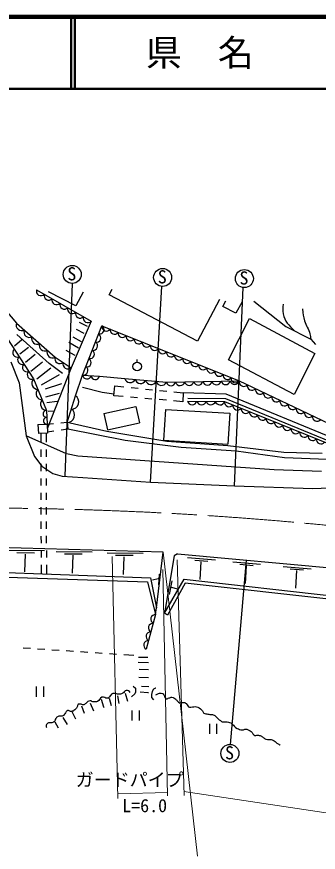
# Model space of a CAD drawing. Units: millimetres, scale not verified. Extents: x 40000 to 680000, y 20000 to 380000.
# Drawn here: x 290187 to 332086, y 264030 to 380000 of the extents above; entities that cross this region are included whole.
import ezdxf
from ezdxf.enums import TextEntityAlignment as Align

# ---------------------------------------------------------------- set-up
doc = ezdxf.new("R2010")
doc.units = ezdxf.units.MM
doc.header["$LTSCALE"] = 1000
doc.linetypes.add('CHAIN', pattern=[18.5, 12, -1.5, 3.5, -1.5])
for name, color, linetype, lineweight in [('M-BGD', 7, 'Continuous', 25), ('M-BMK', 2, 'CHAIN', 13), ('M-STR-HTXT', 7, 'Continuous', 13), ('M-STR-STRC', 7, 'Continuous', 25), ('M-TTL', 2, 'Continuous', 140), ('M-TTL-LINE', 7, 'Continuous', 50)]:
    doc.layers.add(name, color=color, linetype=linetype, lineweight=lineweight)
doc.layers.add('M-TTL-TXT', color=7, linetype='Continuous')
doc.styles.add('ＭＳ ゴシック', font='')
doc.styles.get('ＭＳ ゴシック').set_extended_font_data('MS Gothic')

msp = doc.modelspace()

# ---------------------------------------------------------------- linework, layer by layer
at = {"layer": 'M-BGD'}
for p, q in [((292943, 342115), (300552, 337744)), ((296901, 316228), (297919, 342979)), ((303011, 341391), (303438, 342171)), ((308771, 315392), (310365, 342561)), ((320427, 314883), (321658, 342409)), ((298423, 339859), (294622, 341828)), ((299429, 341755), (298423, 339859)), ((315301, 334952), (303011, 341391)), ((318354, 340748), (315301, 334952)), ((318822, 339788), (319255, 340572)), ((321525, 340432), (320636, 338864)), ((323131, 340529), (327572, 336983)), ((320636, 338864), (318822, 339788)), ((300552, 337744), (297777, 331280)), ((300038, 336993), (298899, 337554)), ((319606, 332381), (322550, 338109)), ((322550, 338109), (331610, 333254)), ((299546, 336017), (298493, 336571)), ((327572, 336983), (331032, 335259)), ((294677, 331891), (290184, 335911)), ((290969, 335208), (290888, 335146)), ((299195, 334886), (298040, 335541)), ((331032, 335259), (331690, 334527)), ((290888, 335146), (289894, 334293)), ((291808, 334096), (290622, 333175)), ((298789, 334005), (297447, 334761)), ((292757, 333111), (291411, 332005)), ((298228, 333037), (297065, 333677)), ((298321, 332998), (298228, 333037)), ((331610, 333254), (328726, 327577)), ((289371, 332106), (290521, 329196)), ((293756, 332044), (292152, 330757)), ((296564, 330488), (294677, 331891)), ((306933, 332045), (306933, 332445)), ((328726, 327577), (319606, 332381)), ((294949, 331237), (292983, 329681)), ((297777, 331280), (294439, 322791)), ((296073, 330289), (293592, 328885)), ((298337, 327404), (299350, 330264)), ((299350, 330264), (301671, 330107)), ((301671, 330107), (305199, 329791)), ((290521, 329196), (291492, 321838)), ((296295, 328990), (294154, 328311)), ((296424, 329037), (296295, 328990)), ((302076, 327823), (299338, 328560)), ((303678, 327387), (303803, 328754)), ((303803, 328754), (305073, 328626)), ((306068, 328526), (307063, 328426)), ((308058, 328326), (309052, 328225)), ((296075, 327702), (294171, 327197)), ((297191, 323695), (298337, 327404)), ((303699, 327613), (302076, 327823)), ((304996, 327275), (303678, 327387)), ((306989, 327105), (305993, 327190)), ((310047, 328125), (311042, 328025)), ((312037, 327924), (313307, 327796)), ((313307, 327796), (313289, 326568)), ((319285, 327611), (313307, 327796)), ((313952, 327063), (319171, 327004)), ((335237, 321044), (319285, 327611)), ((295813, 326582), (294367, 326405)), ((302312, 324935), (306723, 325906)), ((306723, 325906), (307227, 323619)), ((308982, 326935), (307986, 327020)), ((310975, 326765), (309978, 326850)), ((313289, 326568), (311971, 326680)), ((319171, 327004), (334659, 320661)), ((295272, 325245), (294565, 325230)), ((302312, 324935), (302815, 322648)), ((310856, 325486), (310603, 321224)), ((310856, 325486), (319788, 324954)), ((319788, 324954), (319534, 320693)), ((297191, 323695), (296302, 323596)), ((297191, 323695), (297272, 322789)), ((302725, 322413), (297191, 323695)), ((302815, 322648), (307227, 323619)), ((293146, 323423), (294418, 323446)), ((293146, 323423), (293202, 322154)), ((294418, 323446), (294457, 322221)), ((295308, 323486), (294420, 323388)), ((294451, 322396), (295366, 322524)), ((296357, 322662), (297272, 322789)), ((297272, 322789), (305272, 321208)), ((311042, 321055), (302725, 322413)), ((297107, 319341), (291492, 321838)), ((291492, 321838), (292644, 318946)), ((294457, 322221), (293202, 322154)), ((293531, 322172), (293533, 320925)), ((294279, 322212), (294281, 320931)), ((305272, 321208), (313057, 320247)), ((310603, 321224), (319534, 320693)), ((319534, 320436), (311042, 321055)), ((313057, 320247), (320675, 319755)), ((327288, 319504), (319534, 320436)), ((292644, 318946), (293686, 317635)), ((293536, 319925), (293538, 318925)), ((294283, 319931), (294285, 318931)), ((298669, 318990), (297107, 319341)), ((325977, 317134), (298669, 318990)), ((320675, 319755), (327413, 318843)), ((332624, 319356), (327288, 319504)), ((293540, 317925), (293543, 316925)), ((294286, 317931), (294288, 316931)), ((327413, 318843), (333340, 318603)), ((293686, 317635), (295195, 316605)), ((295195, 316605), (296494, 316254)), ((332518, 316885), (325977, 317134)), ((293545, 315925), (293547, 314925)), ((294290, 315931), (294291, 314931)), ((296494, 316254), (299373, 316067)), ((299373, 316067), (308771, 315392)), ((308771, 315392), (320427, 314883)), ((320427, 314883), (331308, 314510)), ((331308, 314510), (343656, 315037)), ((293549, 313925), (293552, 312925)), ((294293, 313931), (294294, 312931)), ((293554, 311925), (293556, 310925)), ((294296, 311931), (294298, 310931)), ((293559, 309925), (293561, 308925)), ((294299, 309931), (294301, 308931)), ((293563, 307925), (293566, 306925)), ((294303, 307931), (294304, 306931)), ((310555, 305697), (286505, 306339)), ((289031, 305964), (294028, 305893)), ((290190, 305648), (292659, 305613)), ((291348, 305425), (291266, 302968)), ((293568, 305925), (293570, 304925)), ((294306, 305931), (294308, 304931)), ((295670, 305786), (300667, 305716)), ((296829, 305470), (299298, 305435)), ((297987, 305248), (297905, 302791)), ((302750, 305597), (307747, 305527)), ((303908, 305281), (306378, 305246)), ((305067, 305059), (304985, 302602)), ((309619, 297971), (310555, 305697)), ((312061, 305159), (310721, 297235)), ((312529, 305448), (312061, 305159)), ((312529, 305448), (351606, 301844)), ((293573, 303925), (293575, 302679)), ((294309, 303931), (294311, 302651)), ((313936, 304928), (317790, 304600)), ((314911, 304577), (316729, 304436)), ((315785, 304350), (315621, 301909)), ((322086, 304566), (319841, 279000)), ((320223, 304348), (324077, 304020)), ((321198, 303997), (323016, 303856)), ((287366, 302914), (308797, 302103)), ((322072, 303771), (321908, 301329)), ((327220, 303703), (331074, 303375)), ((328195, 303352), (330013, 303211)), ((329069, 303125), (328905, 300684)), ((286264, 302323), (308377, 301572)), ((308377, 301572), (309483, 297018)), ((308797, 302103), (309619, 297971)), ((309828, 301985), (309033, 301793)), ((309979, 302646), (309865, 301138)), ((310721, 297235), (313443, 301948)), ((311727, 301699), (311373, 299821)), ((313443, 301948), (357721, 296974)), ((313592, 301377), (311157, 296930)), ((311644, 300835), (312528, 300591)), ((357452, 296469), (313592, 301377)), ((309483, 297018), (308180, 292218)), ((309483, 297018), (309619, 297971)), ((311157, 296930), (310721, 297235)), ((291089, 292413), (292087, 292346)), ((293084, 292280), (294082, 292213)), ((295080, 292147), (296078, 292080)), ((297076, 292014), (298073, 291947)), ((299071, 291881), (300069, 291814)), ((301067, 291748), (302065, 291681)), ((303062, 291615), (304060, 291548)), ((305058, 291482), (306461, 291388)), ((308488, 290339), (307076, 290355)), ((308387, 291049), (307092, 291081)), ((308520, 289364), (307209, 289419)), ((308514, 288228), (307147, 288290)), ((292893, 287028), (292893, 285628)), ((293943, 285628), (293943, 287028)), ((306359, 287077), (306671, 286807)), ((306671, 286807), (306681, 286276)), ((308535, 286990), (307521, 287042)), ((309198, 286661), (309006, 286333)), ((309464, 286791), (309198, 286661)), ((309526, 286822), (309464, 286791)), ((303358, 284372), (303088, 285397)), ((304445, 284664), (304217, 285735)), ((305621, 284976), (305314, 286083)), ((306587, 286006), (306145, 285600)), ((306681, 286276), (306587, 286006)), ((308421, 286168), (307318, 286252)), ((308488, 286158), (308421, 286168)), ((309006, 286333), (308902, 285938)), ((308902, 285938), (308912, 285501)), ((308912, 285501), (309178, 285205)), ((299598, 283275), (299213, 284305)), ((300909, 283629), (300425, 284690)), ((302313, 284159), (301975, 285246)), ((302339, 284097), (302313, 284159)), ((298423, 282526), (297897, 283504)), ((306175, 283705), (306175, 282305)), ((307225, 282305), (307225, 283705)), ((295479, 282157), (295937, 281319)), ((297258, 281751), (296654, 282729)), ((316958, 281848), (316958, 280448)), ((318008, 280448), (318008, 281848))]:
    msp.add_line(p, q, dxfattribs=at)
for points in [[(285936, 342408), (290168, 337467), (295513, 332754), (297777, 331280)], [(284454, 342049), (292511, 329726), (294328, 325355), (294418, 323446)], [(299350, 330264), (302035, 337110), (321103, 329475)], [(305199, 329791), (310992, 329264), (321103, 329475), (333559, 323553), (338597, 322166), (342055, 321447)], [(313934, 326653), (319068, 326614), (334131, 320505)]]:
    msp.add_lwpolyline(points, dxfattribs=at)
for centre, radius in [((297897, 344229), 1250), ((310463, 343808), 1250), ((321811, 343650), 1250), ((306933, 331445), 600), ((319813, 277750), 1250)]:
    msp.add_circle(centre, radius, dxfattribs=at)
for centre, radius, start, end in [((293558, 341926), 643, 162.96887, 317.28549), ((294645, 341302), 643, 162.96887, 317.28549), ((295732, 340677), 643, 162.96887, 317.28549), ((296819, 340053), 643, 162.96887, 317.28549), ((297906, 339429), 643, 162.96887, 317.28549), ((298993, 338804), 643, 162.96887, 317.28549), ((300080, 338180), 643, 162.96887, 317.28549), ((290873, 337189), 758, 158.48466, 298.70536), ((291942, 336247), 758, 158.48466, 298.70536), ((301695, 336585), 626, 260.15672, 57.00236), ((302639, 336992), 615, 168.94978, 327.40762), ((303761, 336543), 615, 168.94978, 327.40762), ((293011, 335304), 758, 158.48466, 298.70536), ((301247, 335444), 626, 260.15672, 57.00236), ((304882, 336094), 615, 168.94978, 327.40762), ((306004, 335644), 615, 168.94978, 327.40762), ((307125, 335195), 615, 168.94978, 327.40762), ((294080, 334361), 758, 158.48466, 298.70536), ((300800, 334303), 626, 260.15672, 57.00236), ((308247, 334746), 615, 168.94978, 327.40762), ((309369, 334297), 615, 168.94978, 327.40762), ((290267, 333389), 626, 134.81355, 291.54347), ((295149, 333419), 758, 158.48466, 298.70536), ((300352, 333162), 626, 260.15672, 57.00236), ((310490, 333848), 615, 168.94978, 327.40762), ((311612, 333399), 615, 168.94978, 327.40762), ((312733, 332950), 615, 168.94978, 327.40762), ((290939, 332363), 626, 134.81355, 291.54347), ((291610, 331336), 626, 134.81355, 291.54347), ((296192, 332558), 706, 163.91468, 309.94397), ((297324, 331821), 706, 163.91468, 309.94397), ((299904, 332021), 626, 260.15672, 57.00236), ((313855, 332501), 615, 168.94978, 327.40762), ((314977, 332052), 615, 168.94978, 327.40762), ((316098, 331603), 615, 168.94978, 327.40762), ((292281, 330309), 626, 134.81355, 291.54347), ((299457, 330880), 626, 260.15672, 57.00236), ((317220, 331154), 615, 168.94978, 327.40762), ((318341, 330704), 615, 168.94978, 327.40762), ((293158, 329141), 872, 137.83732, 267.30434), ((299936, 330313), 588, 184.7704, 347.49722), ((301097, 330234), 588, 184.7704, 347.49722), ((305949, 330003), 779, 195.77279, 333.83835), ((307397, 329871), 779, 195.77279, 333.83835), ((308845, 329739), 779, 195.77279, 333.83835), ((310293, 329608), 779, 195.77279, 333.83835), ((315412, 329506), 650, 194.50056, 347.88642), ((316676, 329532), 650, 194.50056, 347.88642), ((317940, 329559), 650, 194.50056, 347.88642), ((319204, 329585), 650, 194.50056, 347.88642), ((319463, 330255), 615, 168.94978, 327.40762), ((320468, 329611), 650, 194.50056, 347.88642), ((320585, 329806), 615, 168.94978, 327.40762), ((321730, 329335), 643, 167.42451, 321.72012), ((293764, 327684), 872, 137.83732, 267.30434), ((311621, 329427), 650, 194.50056, 347.88642), ((312885, 329453), 650, 194.50056, 347.88642), ((314148, 329480), 650, 194.50056, 347.88642), ((322863, 328797), 643, 167.42451, 321.72012), ((323995, 328258), 643, 167.42451, 321.72012), ((297809, 326552), 1003, 267.43925, 58.20295), ((325127, 327720), 643, 167.42451, 321.72012), ((326260, 327182), 643, 167.42451, 321.72012), ((294369, 326227), 872, 137.83732, 267.30434), ((314577, 326810), 662, 193.7136, 345.41566), ((315860, 326800), 662, 193.7136, 345.41566), ((317144, 326791), 662, 193.7136, 345.41566), ((318427, 326781), 662, 193.7136, 345.41566), ((319700, 326510), 641, 170.62261, 325.22437), ((320859, 326040), 641, 170.62261, 325.22437), ((327392, 326643), 643, 167.42451, 321.72012), ((328525, 326105), 643, 167.42451, 321.72012), ((294329, 324877), 478, 90.09832, 275.28201), ((297235, 324697), 1003, 267.43925, 58.20295), ((322017, 325570), 641, 170.62261, 325.22437), ((323176, 325100), 641, 170.62261, 325.22437), ((324335, 324630), 641, 170.62261, 325.22437), ((329657, 325566), 643, 167.42451, 321.72012), ((330789, 325028), 643, 167.42451, 321.72012), ((294374, 323922), 478, 90.09832, 275.28201), ((325494, 324160), 641, 170.62261, 325.22437), ((326652, 323690), 641, 170.62261, 325.22437), ((331922, 324490), 643, 167.42451, 321.72012), ((327811, 323220), 641, 170.62261, 325.22437), ((328970, 322750), 641, 170.62261, 325.22437), ((330129, 322280), 641, 170.62261, 325.22437), ((331287, 321810), 641, 170.62261, 325.22437), ((332446, 321340), 641, 170.62261, 325.22437), ((309452, 296382), 636, 87.19729, 242.43042), ((309126, 295182), 636, 87.19729, 242.43042), ((308801, 293982), 636, 87.19729, 242.43042), ((308475, 292782), 636, 87.19729, 242.43042)]:
    msp.add_arc(centre, radius, start, end, dxfattribs=at)
for points, knots in [([(327190, 340126), (327108, 339560), (327133, 339283), (327225, 338757), (327417, 337664), (327974, 337248), (328781, 336380)], [0, 0, 0, 0, 1, 1, 1, 2, 2, 2, 2]), ([(329905, 339441), (329970, 338691), (330004, 338433), (330168, 337809), (330366, 337056), (330766, 336728), (330923, 335966), (330979, 335692), (331006, 335583), (331032, 335259)], [0, 0, 0, 0, 1, 1, 1, 2, 2, 2, 3, 3, 3, 3]), ([(305969, 286226), (305804, 286381), (305644, 286536), (305400, 286500), (305169, 286465), (305142, 286235), (304940, 286117), (304780, 286025), (304677, 285987), (304495, 285961), (304256, 285927), (304126, 286040), (303886, 286061), (303747, 286074), (303660, 286117), (303527, 286070), (303394, 286024), (303348, 285942), (303247, 285844), (303092, 285696), (303086, 285511), (302888, 285431), (302659, 285337), (302510, 285520), (302264, 285540), (302163, 285548), (302094, 285597), (302006, 285548), (301721, 285386), (301697, 285119), (301413, 284955), (301239, 284853), (301100, 284900), (300898, 284908), (300690, 284916), (300592, 285049), (300383, 285048), (300262, 285048), (300193, 285015), (300087, 284955), (300003, 284907), (299976, 284851), (299900, 284791), (299751, 284673), (299687, 284555), (299502, 284510), (299304, 284462), (299190, 284579), (298987, 284588), (298893, 284592), (298822, 284635), (298745, 284580), (298614, 284487), (298660, 284341), (298574, 284206), (298432, 283985), (298365, 283832), (298144, 283691), (297982, 283587), (297854, 283583), (297661, 283590), (297498, 283596), (297413, 283734), (297255, 283691), (297091, 283646), (297063, 283507), (296951, 283379), (296809, 283218), (296797, 283050), (296608, 282950), (296465, 282874), (296354, 282941), (296194, 282919), (296065, 282900), (295981, 282912), (295866, 282848), (295738, 282778), (295685, 282703), (295601, 282583), (295505, 282446), (295534, 282318), (295422, 282193), (295321, 282082), (295233, 282039), (295086, 282006), (294941, 281973), (294852, 282009), (294704, 281990), (294636, 281982), (294583, 282005), (294532, 281959), (294393, 281834), (294262, 281748), (294267, 281561), (294270, 281473), (294281, 281420), (294322, 281343)], [0, 0, 0, 0, 1, 1, 1, 2, 2, 2, 3, 3, 3, 4, 4, 4, 5, 5, 5, 6, 6, 6, 7, 7, 7, 8, 8, 8, 9, 9, 9, 10, 10, 10, 11, 11, 11, 12, 12, 12, 13, 13, 13, 14, 14, 14, 15, 15, 15, 16, 16, 16, 17, 17, 17, 18, 18, 18, 19, 19, 19, 20, 20, 20, 21, 21, 21, 22, 22, 22, 23, 23, 23, 24, 24, 24, 25, 25, 25, 26, 26, 26, 27, 27, 27, 28, 28, 28, 29, 29, 29, 30, 30, 30, 31, 31, 31, 32, 32, 32, 32]), ([(309508, 285883), (309652, 285985), (309721, 286024), (309875, 286070), (310079, 286132), (310217, 286139), (310421, 286078), (310526, 286047), (310562, 285976), (310632, 285891), (310725, 285775), (310691, 285659), (310780, 285540), (310845, 285452), (310875, 285367), (310983, 285345), (311129, 285314), (311205, 285415), (311349, 285454), (311507, 285496), (311592, 285570), (311755, 285555), (311989, 285534), (312102, 285421), (312286, 285275), (312410, 285175), (312435, 285072), (312551, 284962), (312635, 284883), (312680, 284820), (312793, 284791), (312898, 284764), (312962, 284808), (313072, 284813), (313258, 284820), (313367, 284846), (313549, 284806), (313643, 284786), (313672, 284721), (313744, 284658), (313943, 284485), (313928, 284187), (314189, 284151), (314345, 284129), (314430, 284210), (314587, 284221), (314888, 284243), (315077, 284283), (315359, 284175), (315662, 284058), (315780, 283883), (315999, 283644), (316096, 283538), (316069, 283403), (316194, 283332), (316389, 283222), (316535, 283254), (316756, 283215), (316953, 283180), (317063, 283155), (317263, 283145), (317321, 283142), (317354, 283155), (317411, 283145), (317859, 283065), (317945, 282675), (318316, 282411), (318440, 282323), (318511, 282274), (318644, 282201), (318714, 282162), (318752, 282129), (318831, 282115), (318984, 282088), (319073, 282157), (319229, 282146), (319513, 282127), (319673, 282077), (319939, 281975), (320024, 281942), (320049, 281885), (320118, 281826), (320386, 281600), (320479, 281391), (320792, 281233), (321066, 281095), (321244, 281040), (321551, 281025), (321737, 281016), (321834, 281141), (322019, 281119), (322196, 281098), (322289, 281047), (322451, 280973), (322578, 280916), (322640, 280864), (322752, 280781), (322987, 280607), (323004, 280325), (323288, 280261), (323381, 280240), (323437, 280271), (323533, 280271), (323720, 280271), (323830, 280283), (324011, 280235), (324160, 280195), (324219, 280114), (324349, 280032), (324496, 279939), (324560, 279858), (324713, 279777), (324766, 279749), (324794, 279725), (324854, 279715), (325115, 279671), (325267, 279701), (325530, 279668), (325631, 279655), (325686, 279634), (325779, 279595), (326030, 279492), (326122, 279347), (326346, 279195), (326481, 279103), (326555, 279049), (326695, 278966), (326729, 278945), (326740, 278938), (326783, 278914)], [0, 0, 0, 0, 1, 1, 1, 2, 2, 2, 3, 3, 3, 4, 4, 4, 5, 5, 5, 6, 6, 6, 7, 7, 7, 8, 8, 8, 9, 9, 9, 10, 10, 10, 11, 11, 11, 12, 12, 12, 13, 13, 13, 14, 14, 14, 15, 15, 15, 16, 16, 16, 17, 17, 17, 18, 18, 18, 19, 19, 19, 20, 20, 20, 21, 21, 21, 22, 22, 22, 23, 23, 23, 24, 24, 24, 25, 25, 25, 26, 26, 26, 27, 27, 27, 28, 28, 28, 29, 29, 29, 30, 30, 30, 31, 31, 31, 32, 32, 32, 33, 33, 33, 34, 34, 34, 35, 35, 35, 36, 36, 36, 37, 37, 37, 38, 38, 38, 39, 39, 39, 40, 40, 40, 41, 41, 41, 42, 42, 42, 43, 43, 43, 43])]:
    msp.add_open_spline(points, degree=3, knots=knots, dxfattribs=at)
at = {"layer": 'M-BMK'}
msp.add_arc((284061, -193570), 505385, 80.73849, 92.11359, dxfattribs=at)
at = {"layer": 'M-STR-HTXT'}
for p, q in [((303437, 305062), (304232, 271478)), ((312500, 304639), (313444, 271908)), ((310508, 303279), (311149, 271887)), ((304216, 272151), (311140, 272346)), ((313428, 272455), (425146, 255832))]:
    msp.add_line(p, q, dxfattribs=at)
at = {"layer": 'M-STR-STRC', "lineweight": 13}
msp.add_line((315287, 263500), (310555, 305697), dxfattribs=at)
at = {"layer": 'M-TTL'}
msp.add_line((680000, 380000), (40000, 380000), dxfattribs=at)
at = {"layer": 'M-TTL-LINE'}
for p, q in [((297750, 380000), (297750, 370000)), ((298250, 380000), (298250, 370000)), ((40000, 370000), (680000, 370000))]:
    msp.add_line(p, q, dxfattribs=at)

# ---------------------------------------------------------------- texts
at = {"layer": 'M-BGD', "style": 'ＭＳ ゴシック'}
for p in [(297219, 342855), (309785, 342434), (321133, 342276), (319135, 276377)]:
    msp.add_text('S', height=1833, dxfattribs=at).set_placement(p, align=Align.BOTTOM_LEFT)
at = {"layer": 'M-STR-HTXT', "style": 'ＭＳ ゴシック'}
for s, p in [('ガードパイプ', (298380, 272632)), ('L=6.0', (304843, 269046))]:
    msp.add_text(s, height=1833, dxfattribs=at).set_placement(p, align=Align.BOTTOM_LEFT)
at = {"layer": 'M-TTL-TXT', "style": 'ＭＳ ゴシック'}
msp.add_text('県\u3000名', height=3666, dxfattribs=at).set_placement((315625, 375000), align=Align.MIDDLE_CENTER)

doc.saveas('drawing.dxf')
